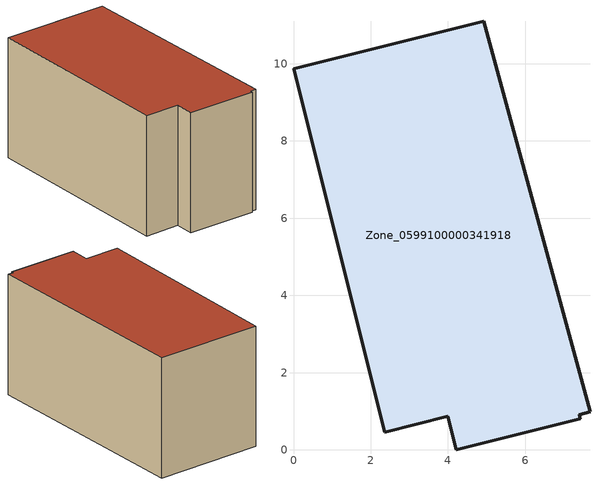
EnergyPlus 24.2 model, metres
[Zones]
Zone_0599100000341918
 floor ground (C_G): 4,0.87 2.36,0.46 0,9.87 4.93,11.1 7.68,0.98 7.4,0.91 7.43,0.8 4.22,0 z0
 wall outside (C_F): 4.93,11.1 0,9.87 2.36,0.46 4,0.87 4.22,0 7.43,0.8 7.4,0.91 7.68,0.98 4.93,11.1 z0:5.7
 roof outside (C_R): 4.22,0 7.43,0.8 7.4,0.91 7.68,0.98 4.93,11.1 0,9.87 2.36,0.46 4,0.87 z5.7
[BUILDING]
Pand.0599100000341918: North Axis=0; Terrain=City; Loads Convergence Tolerance Value=0.04; Temperature Convergence Tolerance Value=0.4; Solar Distribution=FullExterior; Maximum Number of Warmup Days=25; Minimum Number of Warmup Days=1
[Site:Location]
Rotterdam.The.Hague.AP_ZH_NLD Design_Conditions: Latitude=51.96; Longitude=4.45; Time Zone=1; Elevation=-4.5
[SITE:GROUNDTEMPERATURE:BUILDINGSURFACE]
18, 18, 18, 18, 18, 18, 18, 18, 18, 18, 18, 18
[MATERIAL] Thermal Absorptance=0.9; Solar Absorptance=0.7; Visible Absorptance=0.7
Name | Roughness | Thickness | Conductivity | Density | Specific Heat
G.TI.1992-2005 | MediumSmooth | 0.15 | 0.06 | 540 | 1210
F.TI.1992-2005 | Rough | 0.3 | 0.12 | 1920 | 840
R.TI.1992-2005 | MediumRough | 0.2 | 0.08 | 1500 | 1000
[CONSTRUCTION]
C_G: G.TI.1992-2005
C_F: F.TI.1992-2005
C_R: R.TI.1992-2005
[ZONE]
Zone_0599100000341918: Type=1; Multiplier=1; Ceiling Height=Autocalculate; Volume=Autocalculate; Floor Area=autocalculate; Part of Total Floor Area=Yes
[ZONEINFILTRATION:DESIGNFLOWRATE]
Infil_Zone_0599100000341918: Zone or ZoneList or Space or SpaceList=Zone_0599100000341918; Schedule=AlwaysOn; Design Flow Rate Calculation Method=Flow/Area; Flow Rate per Floor Area=0.0015; Constant Term Coefficient=1; Temperature Term Coefficient=0; Velocity Term Coefficient=0; Velocity Squared Term Coefficient=0
[HVACTEMPLATE:ZONE:IDEALLOADSAIRSYSTEM]
Zone_0599100000341918: Maximum Heating Supply Air Temperature=50; Minimum Cooling Supply Air Temperature=13; Maximum Heating Supply Air Humidity Ratio=0.0156; Minimum Cooling Supply Air Humidity Ratio=0.0077; Heating Limit=NoLimit; Cooling Limit=NoLimit; Dehumidification Control Type=ConstantSensibleHeatRatio; Cooling Sensible Heat Ratio=0.7; Dehumidification Setpoint=60; Humidification Control Type=None; Humidification Setpoint=30; Outdoor Air Method=None; Outdoor Air Flow Rate per Person=0.00944; Outdoor Air Flow Rate per Zone Floor Area=0; Outdoor Air Flow Rate per Zone=0; Demand Controlled Ventilation Type=None; Outdoor Air Economizer Type=NoEconomizer; Heat Recovery Type=None; Sensible Heat Recovery Effectiveness=0.7; Latent Heat Recovery Effectiveness=0.65
[ZONECONTROL:THERMOSTAT]
ThermostatControl_Zone_0599100000341918: Zone or ZoneList=Zone_0599100000341918; Control Type Schedule=DualSetpointControlType; Control 1=Thermostat_Zone_0599100000341918; Temperature Difference Between Cutout And Setpoint=0
[THERMOSTATSETPOINT:DUALSETPOINT]
Thermostat_Zone_0599100000341918: Heating Setpoint Temperature Schedule=HeatingSetpoint_Zone_0599100000341918; Cooling Setpoint Temperature Schedule=CoolingSetpoint_Zone_0599100000341918
[SCHEDULE:COMPACT]
HeatingSetpoint_Zone_0599100000341918: Through: 12/31, For: AllDays, Until: 24:00, 21
CoolingSetpoint_Zone_0599100000341918: Through: 12/31, For: AllDays, Until: 24:00, 24
DualSetpointControlType: Through: 12/31, For: AllDays, Until: 24:00, 4
AlwaysOn: Through: 12/31, For: AllDays, Until: 24:00, 1
